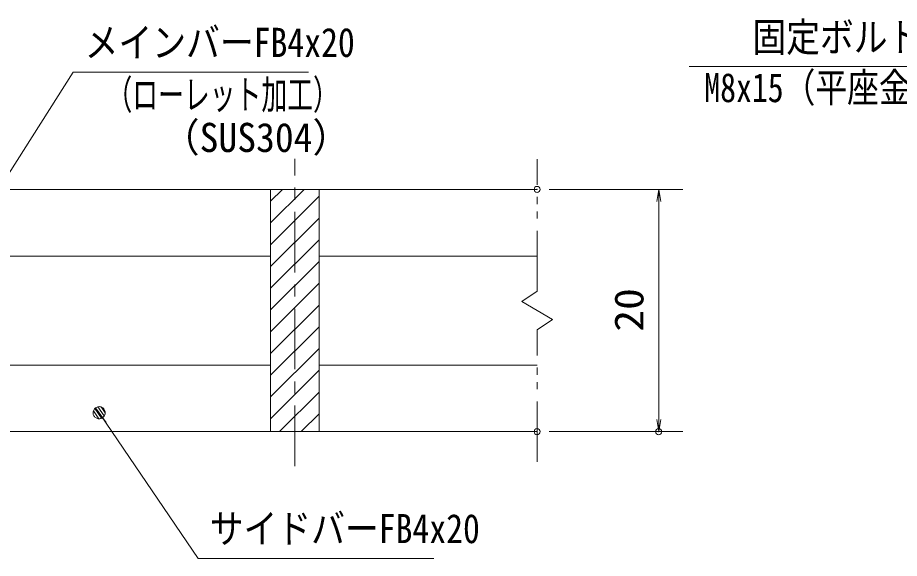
# Model space of a CAD drawing. Units: millimetres, scale not verified. Extents: x -1050 to 1050, y -742 to 742.
# Drawn here: x -309.8 to 54, y -416.1 to -192.9 of the extents above; entities that cross this region are included whole.
import ezdxf
from ezdxf.enums import TextEntityAlignment as Align

# ---------------------------------------------------------------- set-up
doc = ezdxf.new("R2010")
doc.units = ezdxf.units.MM
doc.header["$LTSCALE"] = 5
doc.header["$PDMODE"] = 32
doc.header["$PDSIZE"] = 2.5
doc.linetypes.add('CHAIN1', pattern=[8, 5, -1, 1, -1])
doc.linetypes.add('DOUBLE_CHAIN1', pattern=[8.8, 5, -1, 0.6, -0.6, 0.6, -1])
for name, color, linetype, lineweight in [('0-1_寸法注釈', 2, 'Continuous', 9), ('0-2_蓋', 5, 'Continuous', 9), ('0-3_0', 2, 'Continuous', 9), ('0-4_DEFPOINTS', 134, 'Continuous', 9), ('0-5_ハッチング', 4, 'Continuous', 9), ('0-6_想像線', 134, 'DOUBLE_CHAIN1', 9), ('0-7_中心線', 6, 'CHAIN1', 9)]:
    doc.layers.add(name, color=color, linetype=linetype, lineweight=lineweight)
doc.styles.add('ＭＳ ゴシック', font='')
doc.styles.get('ＭＳ ゴシック').set_extended_font_data('MS Gothic')

# ---------------------------------------------------------------- blocks, each defined once
blk = doc.blocks.new('_OPEN')
at = {"layer": '0-3_0'}
blk.add_line((0, 0), (-5, 0), dxfattribs=at)
blk.add_lwpolyline([(-5, 0.833), (0, 0), (-5, -0.833)], dxfattribs=at)
blk = doc.blocks.new('_Dot')
at = {"layer": '0-3_0'}
for p, q in [((-2.5, 0), (-5, 0)), ((2.445, 0.5), (-2.445, 0.5)), ((1.997, 1.5), (-1.997, 1.5)), ((2.289, -0.995), (-2.289, -0.995)), ((1.499, -1.995), (-1.499, -1.995))]:
    blk.add_line(p, q, dxfattribs=at)
for points in [[(2.5, 0), (2.48, 0.313), (2.421, 0.622), (2.324, 0.92), (2.191, 1.204), (2.023, 1.469), (1.822, 1.711), (1.594, 1.926), (1.34, 2.111), (1.064, 2.262), (0.773, 2.378), (0.468, 2.456), (0.157, 2.495), (-0.157, 2.495), (-0.468, 2.456), (-0.773, 2.378), (-1.064, 2.262), (-1.34, 2.111), (-1.594, 1.926), (-1.822, 1.711), (-2.023, 1.469), (-2.191, 1.204), (-2.324, 0.92), (-2.421, 0.622), (-2.48, 0.313), (-2.5, 0), (0, 0)], [(-2.5, 0), (-2.48, -0.313), (-2.421, -0.622), (-2.324, -0.92), (-2.191, -1.204), (-2.023, -1.469), (-1.822, -1.711), (-1.594, -1.926), (-1.34, -2.111), (-1.064, -2.262), (-0.773, -2.378), (-0.468, -2.456), (-0.157, -2.495), (0.157, -2.495), (0.468, -2.456), (0.773, -2.378), (1.064, -2.262), (1.34, -2.111), (1.594, -1.926), (1.822, -1.711), (2.023, -1.469), (2.191, -1.204), (2.324, -0.92), (2.421, -0.622), (2.48, -0.313), (2.5, 0), (0, 0)]]:
    blk.add_lwpolyline(points, close=True, dxfattribs=at)

msp = doc.modelspace()

# ---------------------------------------------------------------- linework, layer by layer
at = {"layer": '0-1_寸法注釈'}
for p, q in [((-90.45, -263.808), (-35.285, -263.808)), ((-45.285, -268.808), (-45.285, -358.808)), ((-90.45, -363.808), (-35.285, -363.808))]:
    msp.add_line(p, q, dxfattribs=at)
for points in [[(-32.722, -213.01), (147.922, -213.01), (199.578, -275.749)], [(-189.764, -215.417), (-286.954, -215.417), (-340.465, -299.666)], [(-138.143, -416.117), (-235.333, -416.117), (-275.643, -356.797)]]:
    msp.add_lwpolyline(points, dxfattribs=at)
at = {"layer": '0-2_蓋'}
for p, q in [((-895.45, -263.808), (-95.45, -263.808)), ((-205.45, -263.808), (-185.45, -263.808)), ((-205.45, -263.808), (-205.45, -363.808)), ((-185.45, -363.808), (-185.45, -263.808)), ((-335.45, -291.308), (-205.45, -291.308)), ((-185.45, -291.308), (-95.45, -291.308)), ((-335.45, -336.308), (-205.45, -336.308)), ((-185.45, -336.308), (-95.45, -336.308)), ((-895.45, -363.808), (-95.45, -363.808)), ((-205.45, -363.808), (-185.45, -363.808))]:
    msp.add_line(p, q, dxfattribs=at)
at = {"layer": '0-4_DEFPOINTS'}
for p in [(-95.45, -263.808), (-95.45, -363.808), (-45.285, -363.808)]:
    msp.add_point(p, dxfattribs=at)
at = {"layer": '0-5_ハッチング'}
for p, q in [((-205.45, -268.662), (-200.597, -263.808)), ((-205.45, -277.642), (-191.616, -263.808)), ((-205.45, -286.622), (-185.45, -266.622)), ((-205.45, -295.602), (-185.45, -275.602)), ((-205.45, -304.583), (-185.45, -284.583)), ((-205.45, -313.563), (-185.45, -293.563)), ((-205.45, -322.543), (-185.45, -302.543)), ((-205.45, -331.523), (-185.45, -311.523)), ((-205.45, -340.504), (-185.45, -320.504)), ((-205.45, -349.484), (-185.45, -329.484)), ((-205.45, -358.464), (-185.45, -338.464)), ((-201.814, -363.808), (-185.45, -347.444)), ((-192.834, -363.808), (-185.45, -356.425))]:
    msp.add_line(p, q, dxfattribs=at)
msp.add_lwpolyline([(-185.45, -263.808), (-205.45, -263.808), (-205.45, -363.808), (-185.45, -363.808)], close=True, dxfattribs=at)
at = {"layer": '0-6_想像線'}
for p, q in [((-95.45, -305.859), (-95.45, -251.308)), ((-89.157, -317.545), (-95.45, -313.808)), ((-95.45, -321.757), (-89.157, -317.545)), ((-95.45, -376.308), (-95.45, -321.757))]:
    msp.add_line(p, q, dxfattribs=at)
msp.add_lwpolyline([(-95.45, -305.859), (-101.743, -310.072), (-95.45, -313.808)], dxfattribs=at)
at = {"layer": '0-7_中心線'}
msp.add_line((-195.45, -378.035), (-195.45, -251.106), dxfattribs=at)

# ---------------------------------------------------------------- block references
at = {"layer": '0-1_寸法注釈'}
for name, p, rotation in [('_OPEN', (-45.285, -263.808), 90), ('_Dot', (-276.215, -355.977), 124.85308), ('_OPEN', (-45.285, -363.808), 270)]:
    msp.add_blockref(name, p, dxfattribs=dict(at, rotation=rotation))

# ---------------------------------------------------------------- texts
at = {"layer": '0-1_寸法注釈', "color": 7, "style": 'ＭＳ ゴシック'}
for s, height, width, p in [('メインバーFB4x20', 12.03, 0.85, (-282.177, -212.73)), ('固定ボルト（SUS304）', 12.03, 0.85, (-6.628, -210.533)), ('M8x15（平座金、袋ナット付）', 12.02, 0.8, (-26.454, -231.366)), ('（ローレット加工）', 12.02, 0.65, (-273.177, -234.285)), ('（SUS304）', 12.02, 0.95, (-250.33, -251.949)), ('サイドバーFB4x20', 12.03, 0.85, (-230.556, -413.43))]:
    msp.add_text(s, height=height, dxfattribs=dict(at, width=width)).set_placement(p, align=Align.BOTTOM_LEFT)
at = {"layer": '0-1_寸法注釈', "color": 7, "style": 'ＭＳ ゴシック', "width": 1.1}
msp.add_text('20', height=12.02, rotation=90, dxfattribs=at).set_placement((-47.972, -322.542), align=Align.BOTTOM_LEFT)

doc.saveas('drawing.dxf')
